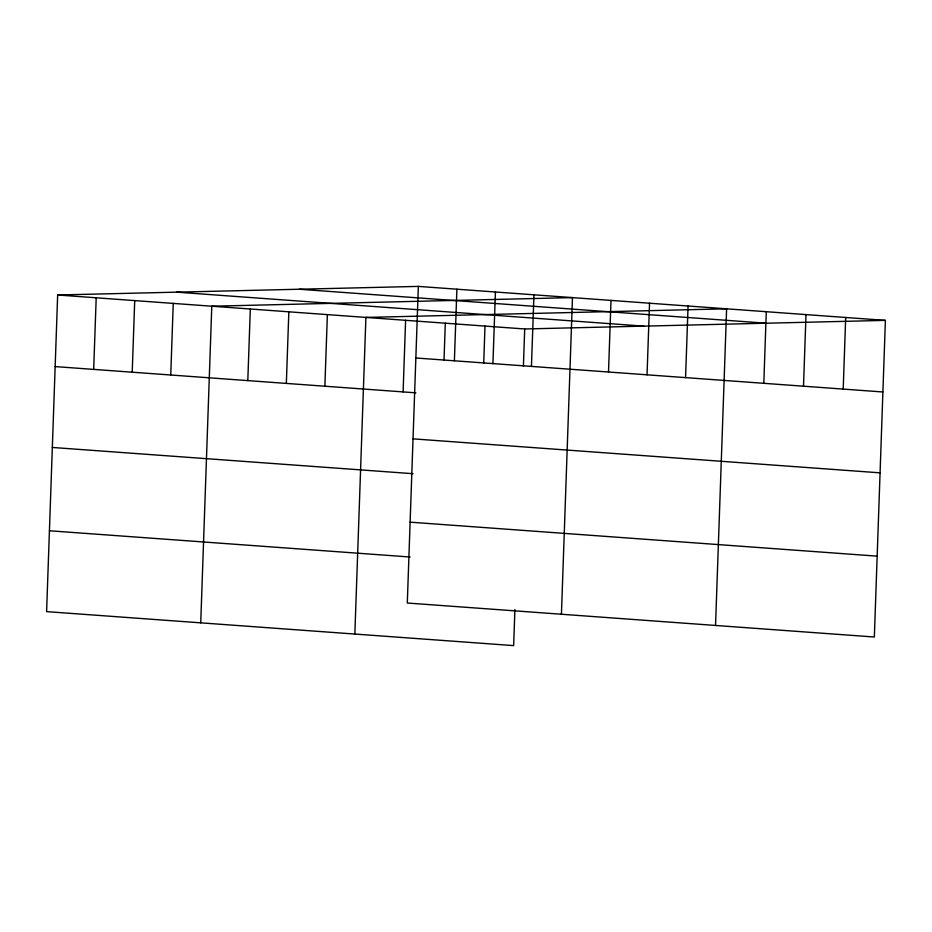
<?xml version="1.0" encoding="UTF-8"?>
<svg xmlns="http://www.w3.org/2000/svg" width="932" height="932" viewBox="0 0 932 932"><rect width="100%" height="100%" fill="white"/><g stroke="black" fill="none" stroke-linecap="round" stroke-linejoin="round"><path stroke-width="1.4" d="M418.352 286.392L407.296 603.027L874.344 637.01L885.4 320.375L418.352 286.392L57.656 294.99L46.6 611.625L513.649 645.608L514.907 609.505M93.689 369.398L96.194 297.797M132.216 372.194L134.721 300.593M170.754 375.002L173.247 303.401M200.73 622.832L211.785 306.209L572.481 297.611L561.425 614.246M247.807 380.606L250.312 309.005M286.345 383.413L288.838 311.812M324.872 386.209L327.377 314.608M354.847 634.051L365.903 317.416L726.611 308.818L715.543 625.454M403.102 391.906L405.606 320.305M444.005 360.428L445.31 323.194M454.385 360.8L456.89 289.2M483.708 363.317L485.001 326.083M492.923 363.608L495.416 292.007M523.4 366.206L524.704 328.973L885.4 320.375M531.45 366.404L533.954 294.803M608.514 372.008L611.008 300.407M647.041 374.815L649.546 303.215M685.568 377.623L688.072 306.022M763.809 383.308L766.302 311.707M803.501 386.197L806.005 314.597M843.204 389.087L845.697 317.486M299.323 289.235L766.372 323.218M176.684 292.159L643.732 326.13M57.656 294.99L524.704 328.973M415.858 357.993L882.895 391.976M55.151 366.591L415.87 392.838M413.027 438.856L880.076 472.839M52.332 447.453L413.039 473.701M410.127 522.165L877.163 556.148M49.419 530.762L410.127 557.01"/></g></svg>
